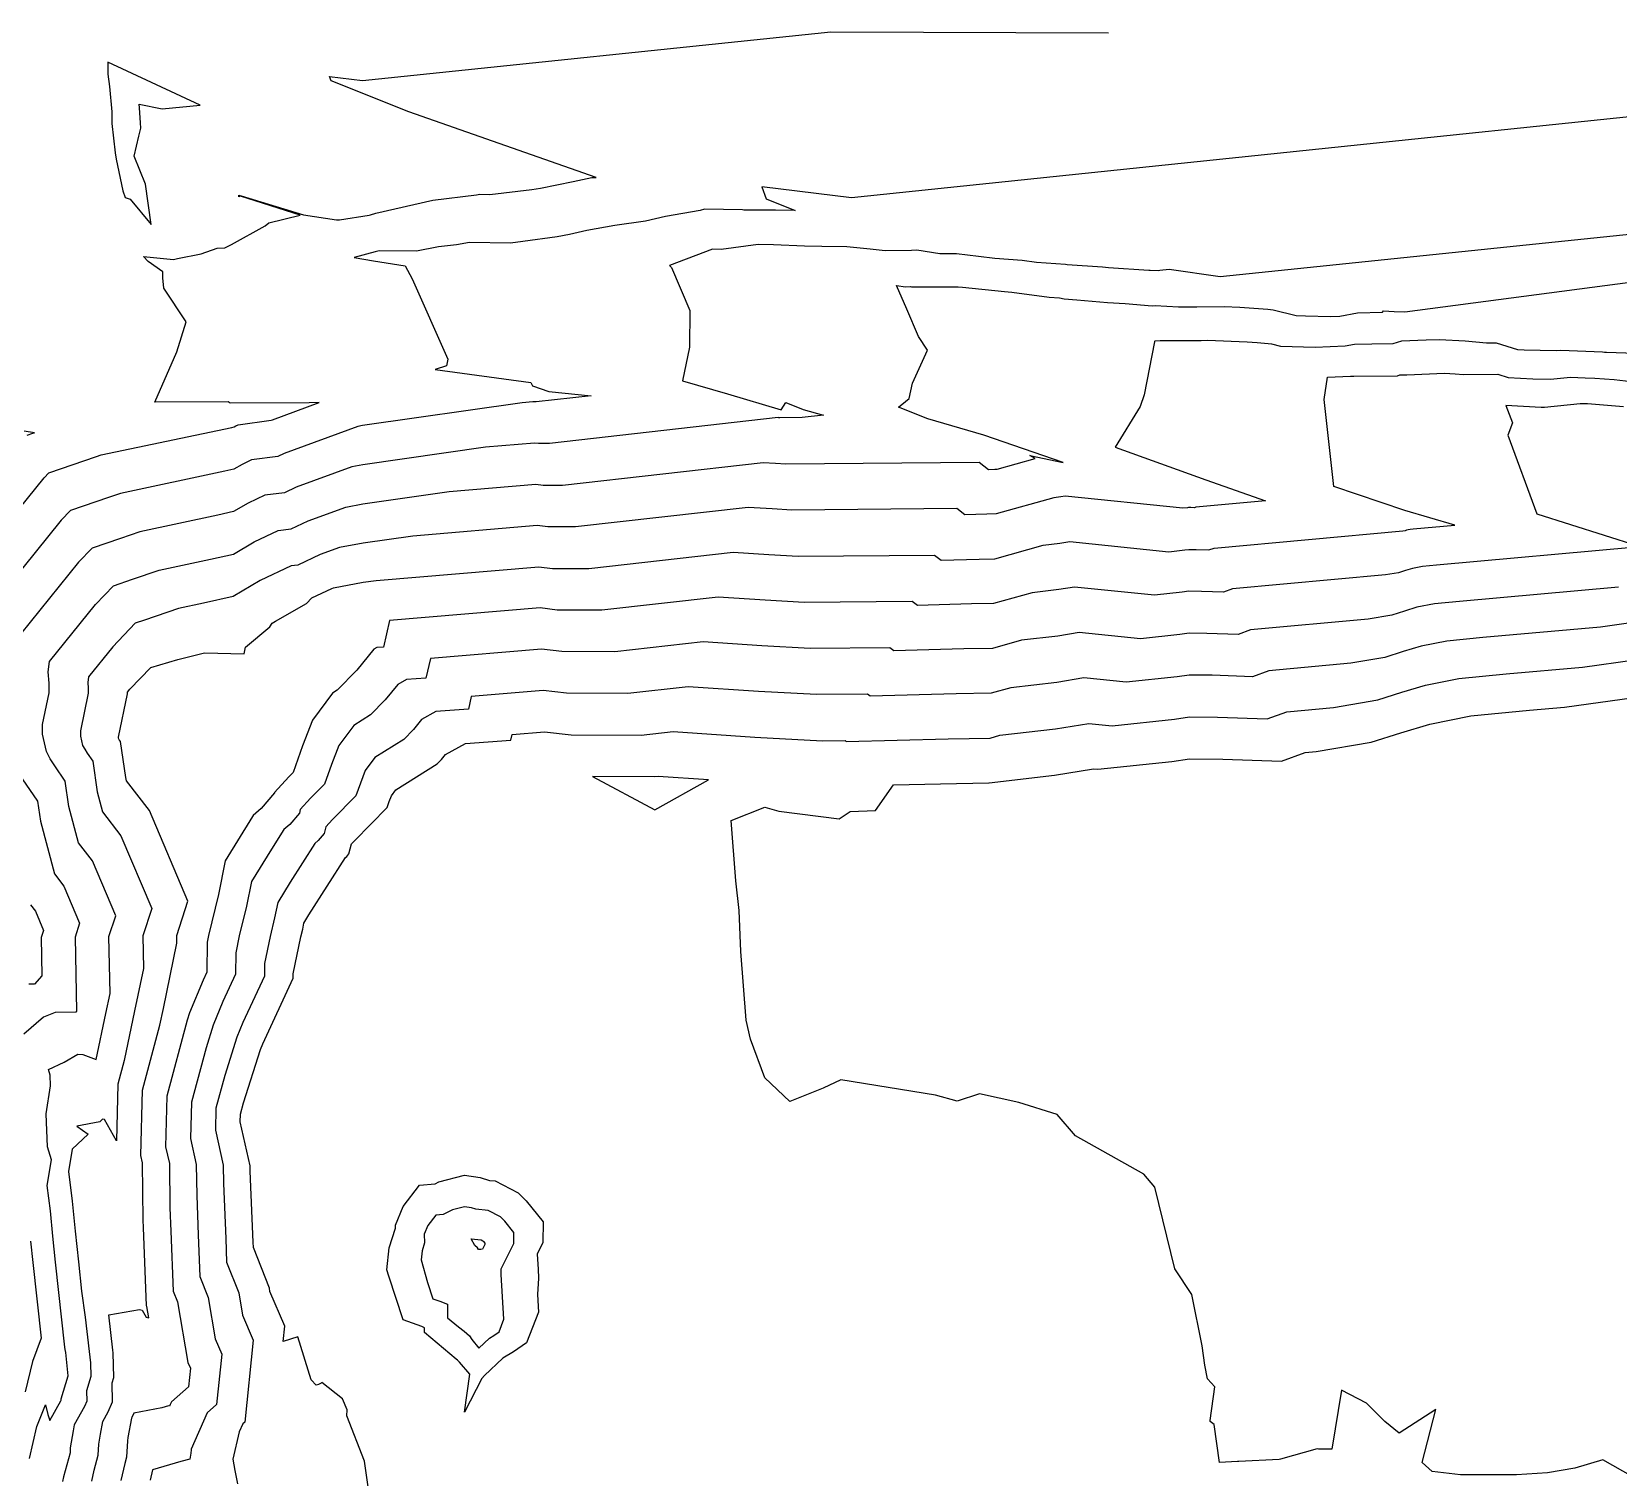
# Model space of a CAD drawing. Extents: x 7167 to 9806, y 3572 to 4349.
# Drawn here: x 8048 to 8380.1, y 3870.6 to 4173.1 of the extents above; entities that cross this region are included whole.
import ezdxf

# ---------------------------------------------------------------- set-up
doc = ezdxf.new("R2010")
doc.units = 0
doc.header["$MEASUREMENT"] = 0
doc.layers.add('CONTOURS', color=3, linetype='CONTINUOUS')

msp = doc.modelspace()

# ---------------------------------------------------------------- linework, layer by layer
at = {"layer": 'CONTOURS', "linetype": 'CONTINUOUS'}
for points, elevation in [([(8027.355322, 4050.959493), (8050.625289, 4079.760825), (8051.598328, 4080.779795), (8061.59428, 4084.189354), (8062.561746, 4084.522214), (8089.932619, 4090.296085), (8090.379356, 4090.398526), (8090.787966, 4090.638319), (8091.254805, 4090.857712), (8098.13097, 4091.771923), (8098.410027, 4091.902249), (8108.19693, 4095.487842), (8106.081649, 4095.42561), (8089.591813, 4095.385301), (8089.12019, 4095.619134), (8073.836564, 4095.579498), (8078.417446, 4106.088861), (8080.392058, 4112.377731), (8075.696979, 4119.417872), (8075.454277, 4121.594843), (8075.444785, 4122.824723), (8072.414845, 4125.014324), (8071.455687, 4126.034582), (8077.738237, 4125.39426), (8078.518921, 4125.651815), (8083.48374, 4126.600829), (8086.854438, 4127.791643), (8088.441919, 4127.875594), (8089.832526, 4128.522244), (8096.873085, 4132.465055), (8097.665185, 4133.055665), (8104.246758, 4134.72348), (8091.701386, 4138.648409), (8091.354435, 4138.530931), (8091.406698, 4138.871331), (8091.840133, 4138.767486), (8104.939221, 4134.787048), (8111.857661, 4133.705227), (8112.43456, 4133.704542), (8118.627856, 4134.696344), (8118.96834, 4134.788452), (8120.043282, 4135.103653), (8131.978666, 4137.832961), (8141.100019, 4138.936211), (8141.793477, 4139.067248), (8143.93874, 4139.026728), (8152.66957, 4140.069745), (8154.533971, 4140.32316), (8161.356799, 4141.710426), (8165.26271, 4142.57436), (8166.180111, 4142.547648), (8126.94096, 4156.291625), (8110.71037, 4162.79028), (8110.388985, 4163.705876), (8117.240499, 4162.85706), (8215.246679, 4173.069865), (8273.39012, 4172.863654)], 1994.746667), ([(8487.55069, 4166.231306), (8219.574541, 4138.306657), (8200.840599, 4140.627556), (8201.719353, 4138.124063), (8207.835672, 4135.675117), (8203.673481, 4135.755147), (8197.0453, 4135.767891), (8196.802089, 4135.779542), (8188.838417, 4135.975597), (8187.950544, 4135.639127), (8180.693113, 4134.380829), (8176.456077, 4133.450668), (8170.065656, 4132.550413), (8164.182535, 4131.452617), (8160.585479, 4130.656998), (8157.993197, 4130.129916), (8150.799947, 4129.152188), (8148.239891, 4128.846354), (8139.682118, 4129.007998), (8136.915809, 4128.485271), (8133.182185, 4128.03368), (8128.545685, 4127.163267), (8120.738684, 4127.252099), (8119.94498, 4127.019364), (8115.538657, 4125.827364), (8119.600832, 4125.153549), (8126.196278, 4124.066458), (8127.67547, 4121.364204), (8135.122031, 4104.531115), (8134.843458, 4103.189762), (8132.451165, 4102.41723), (8152.481641, 4099.711064), (8152.811597, 4098.969159), (8156.24388, 4097.790461), (8165.114033, 4096.9097), (8153.639158, 4095.606121), (8153.133734, 4095.608775), (8152.939619, 4095.631872), (8150.666166, 4095.440918), (8117.297818, 4090.668214), (8116.288632, 4090.480737), (8100.902593, 4084.843809), (8099.524945, 4084.200416), (8094.03297, 4083.470238), (8092.061145, 4082.543566), (8090.335262, 4081.530734), (8088.44834, 4081.098044), (8066.603326, 4076.48985), (8064.11053, 4075.632195), (8056.126842, 4072.909007), (8054.221, 4070.913202), (8035.501898, 4047.744494)], 1991.465833), ([(8409.351541, 4133.403589), (8296.787105, 4121.774713), (8286.103444, 4123.354005), (8284.13266, 4123.084297), (8283.870495, 4123.032676), (8282.093573, 4123.121067), (8282.06622, 4123.118168), (8281.816854, 4123.140565), (8273.385537, 4123.668214), (8272.125077, 4123.779297), (8264.708793, 4124.31708), (8264.363236, 4124.396683), (8258.348465, 4124.798774), (8255.297594, 4125.184883), (8249.626901, 4125.658498), (8246.204733, 4126.015871), (8241.596471, 4126.573307), (8238.102763, 4126.577353), (8233.270186, 4127.343014), (8232.185411, 4127.312277), (8226.619099, 4127.213572), (8223.504937, 4127.593983), (8218.647662, 4128.066526), (8213.379822, 4128.168331), (8209.732573, 4128.228776), (8203.293107, 4128.508458), (8200.073322, 4128.529712), (8192.34475, 4127.531141), (8190.523583, 4127.575975), (8181.507417, 4124.159198), (8181.932552, 4123.741732), (8185.762187, 4114.733319), (8185.693023, 4107.051471), (8184.210745, 4100.0516), (8193.66285, 4097.283589), (8204.861126, 4093.944863), (8205.864606, 4095.508622), (8209.489011, 4094.057845), (8213.720527, 4092.837861), (8209.299024, 4092.345306), (8204.585001, 4092.305494), (8204.426179, 4092.314356), (8204.233431, 4092.327135), (8156.379976, 4086.890848), (8154.111196, 4086.90276), (8153.23984, 4087.006439), (8143.034602, 4086.149272), (8117.322936, 4082.47171), (8115.01763, 4082.043452), (8103.395159, 4077.785369), (8100.91892, 4076.628909), (8096.811136, 4076.082765), (8093.334323, 4074.448813), (8090.291168, 4072.662942), (8086.964062, 4071.900003), (8070.644905, 4068.457486), (8066.62678, 4067.075037), (8060.655355, 4065.03822), (8057.816711, 4062.065579), (8043.648475, 4044.529494)], 1988.185), ([(8047.542999, 3874.524274), (8049.102093, 3881.254915), (8050.927496, 3885.799296), (8051.388531, 3883.795218), (8051.840431, 3882.531021), (8054.124009, 3886.588911), (8054.192395, 3886.754546), (8054.189324, 3887.070687), (8055.642339, 3891.887444), (8055.628929, 3892.557524), (8055.144238, 3896.740715), (8055.066167, 3897.388138), (8054.997926, 3897.884546), (8053.038003, 3915.627616), (8052.460977, 3921.064963), (8051.960861, 3926.402007), (8051.279615, 3931.686528), (8052.149552, 3937.01426), (8051.347174, 3939.768739), (8051.033647, 3946.685031), (8051.996133, 3952.515935), (8051.906755, 3954.743358), (8051.544708, 3955.933371), (8054.831174, 3957.452755), (8057.689473, 3959.173865), (8058.717336, 3959.099718), (8061.552498, 3958.052774), (8063.571106, 3967.669788), (8064.437096, 3971.813747), (8064.206671, 3983.782701), (8065.62622, 3988.09258), (8060.742061, 3999.586713), (8057.854377, 4003.337286), (8055.817523, 4010.971756), (8055.032188, 4016.262783), (8052.853506, 4019.445809), (8051.927891, 4020.936913), (8051.102369, 4022.449631), (8050.28451, 4026.096034), (8050.293712, 4028.120179), (8051.658225, 4034.771074), (8051.656879, 4036.793385), (8051.507609, 4039.132986), (8051.795051, 4041.314495), (8061.412423, 4053.217955), (8065.183869, 4057.167432), (8069.143031, 4058.517878), (8074.686484, 4060.425121), (8085.479783, 4062.701962), (8090.247074, 4063.79515), (8094.607502, 4066.35406), (8099.589302, 4068.695291), (8102.312895, 4069.057402), (8105.887726, 4070.726929), (8113.746628, 4073.606167), (8117.348054, 4074.275206), (8135.403039, 4076.857626), (8153.54006, 4078.381006), (8155.088657, 4078.196746), (8159.120794, 4078.175574), (8201.095337, 4082.944001), (8203.708838, 4082.770729), (8205.86232, 4082.650559), (8246.329807, 4082.992325), (8248.286369, 4081.509314), (8249.568562, 4081.542912), (8250.092953, 4081.552046), (8258.048705, 4083.788571), (8256.907203, 4084.39926), (8263.885784, 4082.938599), (8247.308303, 4088.675538), (8235.553397, 4092.064584), (8229.441188, 4094.511177), (8230.920698, 4095.708449), (8231.671704, 4096.362782), (8232.395189, 4099.559646), (8235.510339, 4106.422423), (8233.600812, 4109.304841), (8231.203045, 4115.000528), (8229.018884, 4119.989688), (8230.892951, 4119.731797), (8231.916964, 4119.760812), (8232.138144, 4119.725769), (8241.930292, 4119.714429), (8242.799598, 4119.609273), (8251.627223, 4118.687416), (8253.155062, 4118.559811), (8260.991097, 4117.568106), (8263.116581, 4117.426016), (8264.107271, 4117.197799), (8266.724994, 4117.007978), (8273.167205, 4116.440229), (8276.90678, 4116.206199), (8282.527661, 4115.701357), (8283.144213, 4115.766705), (8288.054355, 4115.522457), (8291.892166, 4115.531164), (8297.59477, 4115.587879), (8300.870753, 4115.472443), (8306.752217, 4115.013468), (8307.824848, 4114.915216), (8312.647819, 4113.67202), (8314.60139, 4113.610674), (8319.827158, 4113.495561), (8321.831355, 4113.579125), (8325.482846, 4114.291907), (8330.743474, 4114.384409), (8330.935597, 4114.665997), (8333.163727, 4114.531559), (8335.419139, 4114.441572), (8404.817142, 4123.570999)], 1984.904167), ([(8383.677948, 4105.769837), (8377.57714, 4105.946062), (8377.193486, 4105.990359), (8376.764608, 4106.022797), (8373.249341, 4106.164927), (8368.033894, 4106.408624), (8367.081599, 4106.308085), (8360.377508, 4106.474264), (8359.046275, 4106.545507), (8354.612162, 4107.930908), (8352.46446, 4107.907427), (8348.054862, 4108.318855), (8342.663868, 4108.627102), (8339.889829, 4108.512374), (8334.707107, 4108.296656), (8332.90815, 4107.754964), (8328.477668, 4107.724204), (8324.889186, 4107.661105), (8322.939459, 4107.280513), (8316.623363, 4107.017164), (8314.22911, 4107.069905), (8309.465284, 4107.219499), (8307.590335, 4107.702796), (8304.531687, 4107.982964), (8302.413422, 4108.148268), (8294.098447, 4108.441265), (8292.808021, 4108.428431), (8284.261269, 4108.40904), (8284.194854, 4108.412344), (8283.094058, 4108.29567), (8283.033067, 4108.285587), (8283.024928, 4108.177578), (8280.88376, 4097.102631), (8280.020089, 4094.657839), (8274.765266, 4086.132063), (8293.731717, 4079.314473), (8306.261153, 4074.937465), (8291.687841, 4073.60743), (8291.37557, 4073.49419), (8290.601377, 4073.521588), (8290.158332, 4073.526611), (8289.925666, 4073.491598), (8288.947447, 4073.387779), (8264.320734, 4075.898139), (8263.439321, 4075.753624), (8261.957407, 4075.581914), (8249.843343, 4072.176402), (8247.951198, 4072.143445), (8243.324695, 4072.022213), (8241.65587, 4073.287129), (8207.139639, 4072.995624), (8202.991497, 4073.227102), (8197.957244, 4073.560866), (8161.861612, 4069.4603), (8156.066118, 4069.490731), (8153.84028, 4069.755574), (8127.771476, 4067.565981), (8117.373171, 4066.078702), (8112.475627, 4065.168882), (8108.380292, 4063.668489), (8103.706869, 4061.485895), (8102.367468, 4061.307817), (8095.88068, 4058.259307), (8090.202981, 4054.927358), (8083.995505, 4053.503921), (8078.728063, 4052.392757), (8071.659281, 4049.960719), (8069.712383, 4049.296644), (8065.008134, 4044.370332), (8059.941627, 4038.099496), (8059.7902, 4036.95026), (8059.868837, 4035.71774), (8059.869546, 4034.652371), (8058.260078, 4026.807518), (8058.255122, 4025.717498), (8058.695547, 4023.753877), (8059.140098, 4022.939265), (8059.63855, 4022.136292), (8060.811789, 4020.422204), (8061.762945, 4014.014004), (8062.881023, 4009.823258), (8066.709426, 4004.850863), (8073.184696, 3989.612291), (8071.302701, 3983.898385), (8071.433995, 3977.078618), (8069.579551, 3968.204688), (8067.404962, 3957.844551), (8066.077929, 3952.894054), (8065.777092, 3941.026827), (8063.288636, 3945.478118), (8062.836495, 3945.552881), (8062.272334, 3945.018993), (8057.47587, 3944.082968), (8059.859903, 3942.404599), (8056.487182, 3939.25535), (8055.732923, 3934.636066), (8056.535971, 3928.406716), (8057.125504, 3922.115454), (8057.805697, 3915.705955), (8058.481069, 3909.591849), (8059.234322, 3904.112466), (8060.09608, 3896.966152), (8060.370553, 3894.597274), (8060.428657, 3891.693854), (8059.53779, 3888.740623), (8059.558822, 3886.5752), (8059.090413, 3885.440683), (8056.940705, 3881.620679), (8056.70119, 3880.33745), (8056.117397, 3876.786247), (8056.06254, 3875.724402), (8054.695615, 3870.739156), (8054.471052, 3869.747836)], 1981.623333), ([(8060.592208, 3869.836687), (8061.107878, 3872.113087), (8061.977272, 3875.283812), (8062.093533, 3877.534213), (8062.441276, 3879.649525), (8062.936199, 3882.30113), (8064.056817, 3884.292454), (8064.925249, 3886.395855), (8064.886256, 3890.410558), (8065.214974, 3891.500264), (8065.112176, 3896.637025), (8065.047921, 3897.19159), (8064.149756, 3904.639822), (8070.586113, 3905.721608), (8071.125137, 3905.562176), (8072.020892, 3904.09833), (8072.54051, 3904.010061), (8072.137912, 3906.352549), (8072.075742, 3906.511058), (8071.427757, 3922.877898), (8071.364797, 3924.442217), (8071.20647, 3936.43826), (8070.86318, 3937.975171), (8071.209476, 3951.635622), (8074.843185, 3965.191171), (8075.587996, 3968.739588), (8078.430893, 3982.343489), (8078.398732, 3984.014069), (8080.743172, 3991.132003), (8072.676792, 4010.115014), (8067.907669, 4016.309231), (8067.708366, 4017.056252), (8066.591391, 4024.581625), (8066.423594, 4024.826775), (8066.352305, 4024.941617), (8066.288725, 4025.058123), (8066.225735, 4025.338962), (8066.226444, 4025.494857), (8068.080867, 4034.533667), (8068.080794, 4034.642095), (8068.072791, 4034.767534), (8068.088203, 4034.884497), (8068.603845, 4035.522709), (8072.961364, 4040.085924), (8078.616341, 4041.751474), (8084.186418, 4043.126965), (8092.465423, 4042.882457), (8092.762019, 4044.291392), (8097.886143, 4048.572245), (8098.32698, 4049.351988), (8099.084605, 4049.721295), (8105.548654, 4053.454299), (8106.676666, 4054.650332), (8110.872858, 4056.610049), (8111.204625, 4056.731597), (8117.398289, 4057.882198), (8120.139912, 4058.274335), (8154.1405, 4061.130141), (8157.04358, 4060.784716), (8164.60243, 4060.745026), (8194.81915, 4064.177731), (8202.274156, 4063.683475), (8208.416958, 4063.340689), (8236.981933, 4063.581933), (8238.363021, 4062.535113), (8246.333834, 4062.743978), (8249.593734, 4062.800759), (8259.699946, 4065.641822), (8263.214487, 4066.049054), (8265.304869, 4066.391789), (8285.983756, 4064.283857), (8289.379905, 4064.64429), (8290.187668, 4064.765848), (8291.725815, 4064.748408), (8294.413632, 4064.65329), (8295.497767, 4065.046434), (8334.960521, 4068.648005), (8335.522027, 4068.745035), (8335.82453, 4068.839938), (8336.120389, 4068.929705), (8336.540548, 4069.011459), (8337.136671, 4069.070569), (8345.866429, 4069.846374), (8335.431864, 4072.912206), (8320.566373, 4077.912615), (8318.496322, 4096.124275), (8319.211174, 4100.780248), (8324.047563, 4100.9819), (8324.295527, 4101.030303), (8324.751904, 4101.038328), (8333.865064, 4101.101598), (8334.370444, 4101.253776), (8335.826425, 4101.314378), (8343.734142, 4101.641422), (8345.900852, 4101.517533), (8347.673127, 4101.352175), (8354.8503, 4101.430643), (8357.020872, 4100.752466), (8362.162777, 4100.477289), (8365.851941, 4100.385843), (8370.066949, 4100.830844), (8373.127485, 4100.687837), (8375.190319, 4100.604433), (8379.190352, 4100.301891), (8382.768599, 4099.888741)], 1978.3425), ([(8381.187219, 4094.613422), (8373.616031, 4095.186068), (8373.00563, 4095.210748), (8372.100004, 4095.253064), (8364.622283, 4094.4636), (8363.948047, 4094.480313), (8356.516787, 4094.878009), (8357.930103, 4091.271735), (8356.956942, 4088.68665), (8363.02927, 4072.201344), (8384.179322, 4065.505015)], 1975.061667), ([(8047.069814, 4088.650583), (8048.259005, 4089.056209), (8048.599451, 4089.169809), (8046.42862, 4089.467171)], 1998.0275), ([(8383.842134, 4065.198477), (8342.005119, 4061.480461), (8339.081851, 4061.190599), (8337.021478, 4060.789695), (8335.570643, 4060.349492), (8334.087229, 4059.884108), (8331.333716, 4059.408295), (8299.307692, 4056.485437), (8297.451694, 4055.81239), (8292.850253, 4055.975229), (8290.217004, 4056.005084), (8288.834144, 4055.796983), (8283.020065, 4055.179935), (8266.289004, 4056.88544), (8262.989654, 4056.344484), (8257.442484, 4055.701731), (8249.344125, 4053.425116), (8244.71647, 4053.344511), (8233.401347, 4053.048013), (8232.307996, 4053.876737), (8209.694277, 4053.685754), (8201.556815, 4054.139847), (8191.681056, 4054.794596), (8167.343247, 4052.029753), (8158.021041, 4052.078702), (8154.44072, 4052.504708), (8122.904971, 4049.855931), (8121.657385, 4044.327527), (8120.267955, 4044.219452), (8119.653043, 4043.880423), (8116.094426, 4039.49082), (8111.955345, 4035.30199), (8110.993164, 4034.697431), (8106.807727, 4029.021953), (8104.70596, 4023.635383), (8102.753775, 4018.104442), (8101.827695, 4017.165405), (8098.879256, 4013.896458), (8098.866106, 4013.846249), (8096.052958, 4010.552709), (8094.387388, 4009.067558), (8094.268962, 4008.881336), (8088.532212, 3999.597652), (8087.1435, 3992.552216), (8085.05006, 3983.985646), (8084.753808, 3982.561011), (8084.679815, 3976.31445), (8083.892197, 3974.606665), (8081.085958, 3967.795071), (8080.597305, 3966.255248), (8076.341022, 3950.37719), (8076.071316, 3939.737985), (8076.845648, 3936.271299), (8076.967962, 3927.003832), (8077.164567, 3922.118972), (8077.661649, 3909.563637), (8078.545728, 3907.309562), (8080.726948, 3894.618294), (8081.239704, 3893.427546), (8080.828146, 3889.526644), (8077.287683, 3886.415553), (8077.03753, 3885.843205), (8076.856201, 3885.541392), (8076.692878, 3885.572252), (8075.255174, 3885.146853), (8069.402505, 3884.062878), (8069.023221, 3883.144225), (8068.931692, 3882.98158), (8068.181361, 3878.9616), (8068.069669, 3878.282179), (8067.892005, 3874.843223), (8067.520141, 3873.487017), (8066.713363, 3869.925538)], 1975.061667), ([(8380.089281, 4056.842202), (8346.873566, 4053.890353), (8341.623153, 4053.369738), (8337.922567, 4052.649684), (8335.316756, 4051.859046), (8332.652431, 4051.023181), (8327.706912, 4050.168585), (8303.117618, 4047.924441), (8300.489756, 4046.97149), (8293.974691, 4047.202049), (8290.24634, 4047.244321), (8288.288384, 4046.949675), (8280.056375, 4046.076012), (8267.273139, 4047.37909), (8262.76482, 4046.639914), (8255.185022, 4045.761639), (8249.094515, 4044.049473), (8243.099105, 4043.945044), (8228.439672, 4043.560912), (8227.634059, 4044.171541), (8210.971596, 4044.030819), (8200.839473, 4044.59622), (8188.542963, 4045.411462), (8170.084065, 4043.314479), (8158.998502, 4043.372687), (8154.74094, 4043.879275), (8131.469273, 4041.924622), (8130.548623, 4037.844961), (8126.455348, 4037.52657), (8124.643812, 4036.527787), (8122.002919, 4033.27021), (8118.931257, 4030.161629), (8115.416526, 4027.953248), (8112.316315, 4023.749343), (8110.759508, 4019.759437), (8109.313498, 4015.662593), (8106.408071, 4012.716514), (8104.246476, 4010.319946), (8104.054466, 4009.586793), (8102.024149, 4007.209765), (8100.822067, 4006.137896), (8098.200405, 4002.015378), (8094.02329, 3995.255627), (8093.012124, 3990.125616), (8091.487822, 3983.888018), (8090.753046, 3980.354574), (8090.700261, 3975.898493), (8088.065778, 3970.186161), (8086.028835, 3965.241881), (8084.520184, 3960.48788), (8081.472569, 3949.118759), (8081.279452, 3941.500798), (8082.484825, 3936.104339), (8082.571127, 3929.565448), (8082.901376, 3921.360046), (8083.247556, 3912.616217), (8084.953545, 3908.266576), (8086.446198, 3899.581684), (8087.828678, 3896.371219), (8086.719044, 3885.853707), (8084.747154, 3884.12096), (8081.435616, 3876.544205), (8081.419607, 3876.517557), (8081.39337, 3876.360759), (8081.304682, 3875.641652), (8081.150329, 3874.388816), (8079.262293, 3873.896259), (8073.320231, 3872.158539), (8072.834519, 3870.014389)], 1971.780833), ([(8383.661642, 4049.506439), (8376.336428, 4048.485927), (8351.742013, 4046.300244), (8344.164456, 4045.548878), (8338.823655, 4044.509673), (8335.06287, 4043.3686), (8331.217634, 4042.162254), (8324.080107, 4040.928874), (8306.927543, 4039.363444), (8303.527818, 4038.13059), (8295.09913, 4038.42887), (8290.275675, 4038.483558), (8287.742623, 4038.102367), (8277.092684, 4036.97209), (8268.257274, 4037.87274), (8262.539986, 4036.935344), (8252.92756, 4035.821548), (8248.844906, 4034.67383), (8241.481741, 4034.545577), (8223.477998, 4034.073812), (8222.960122, 4034.466345), (8212.248915, 4034.375884), (8200.122132, 4035.052593), (8185.404869, 4036.028327), (8172.824883, 4034.599205), (8159.975964, 4034.666672), (8155.04116, 4035.253842), (8140.033576, 4033.993313), (8139.43986, 4031.362394), (8132.64274, 4030.833688), (8129.63458, 4029.175152), (8127.911411, 4027.0496), (8125.907169, 4025.021268), (8119.839888, 4021.209064), (8117.824904, 4018.476734), (8116.813056, 4015.883491), (8115.873221, 4013.220745), (8110.988447, 4008.267623), (8109.613697, 4006.743433), (8109.242825, 4005.327336), (8107.99534, 4003.866821), (8107.256745, 4003.208234), (8102.131847, 3995.149421), (8099.514369, 3990.913602), (8098.880748, 3987.699016), (8097.925585, 3983.79039), (8096.752284, 3978.148137), (8096.720708, 3975.482536), (8092.23936, 3965.765657), (8090.971712, 3962.688691), (8088.443062, 3954.720512), (8086.604116, 3947.860327), (8086.487588, 3943.263611), (8088.124002, 3935.937379), (8088.174292, 3932.127064), (8088.638186, 3920.60112), (8088.833463, 3915.668796), (8091.361362, 3909.223589), (8092.165448, 3904.545073), (8094.417651, 3899.314892), (8092.609942, 3882.18077), (8092.206625, 3881.826366), (8091.465167, 3880.129918), (8090.115436, 3874.424032), (8090.569562, 3872.062611), (8091.120924, 3869.244832)], 1968.5), ([(8118.73504, 3866.686946), (8117.689044, 3874.007007), (8113.9765, 3883.469302), (8114.04093, 3884.735123), (8113.061149, 3887.070907), (8108.726897, 3890.431492), (8108.584765, 3890.347606), (8108.05663, 3890.014259), (8107.598625, 3889.882985), (8106.515928, 3891.001215), (8103.713043, 3899.996561), (8100.665439, 3899.024682), (8101.006625, 3902.258565), (8097.884698, 3909.508463), (8097.769179, 3910.180602), (8094.41937, 3918.721376), (8094.374995, 3919.842194), (8093.777457, 3934.68868), (8093.76318, 3935.770418), (8091.695724, 3945.026424), (8091.735663, 3946.601895), (8092.36594, 3948.953144), (8095.914589, 3960.135502), (8096.412941, 3961.345154), (8102.741155, 3975.066579), (8102.751521, 3975.9417), (8104.363347, 3983.692762), (8104.749372, 3985.272416), (8105.005447, 3986.571576), (8106.06329, 3988.283464), (8113.691424, 4000.278572), (8113.966531, 4000.523878), (8114.431185, 4001.06788), (8114.980918, 4003.16692), (8115.568823, 4003.818733), (8122.432943, 4010.778896), (8122.866604, 4012.007545), (8123.333493, 4013.204124), (8124.26325, 4014.464881), (8132.883081, 4019.880907), (8133.819904, 4020.82899), (8134.625348, 4021.822516), (8138.830133, 4024.140806), (8148.331098, 4024.879828), (8148.597878, 4026.062004), (8155.34138, 4026.62841), (8160.953425, 4025.960658), (8175.565701, 4025.883931), (8182.266775, 4026.645192), (8199.404791, 4025.508966), (8213.526234, 4024.720949), (8218.286185, 4024.761149), (8218.516324, 4024.586712), (8239.864377, 4025.14611), (8248.595296, 4025.298187), (8250.670099, 4025.881456), (8262.315153, 4027.230775), (8269.241409, 4028.36639), (8274.128994, 4027.868167), (8287.196862, 4029.25506), (8290.305011, 4029.722794), (8296.223568, 4029.655691), (8306.56588, 4029.289691), (8310.737468, 4030.802448), (8320.453303, 4031.689164), (8329.782836, 4033.301327), (8334.808983, 4034.878154), (8339.724744, 4036.369663), (8346.705759, 4037.728017), (8356.61046, 4038.710136), (8372.583576, 4040.129652), (8383.530181, 4041.654678)], 1965.219167), ([(8383.087772, 3870.732362), (8376.83109, 3874.277549), (8371.011004, 3872.502816), (8365.259373, 3871.569538), (8358.802437, 3871.122596), (8347.043708, 3871.140559), (8341.151615, 3871.868474), (8339.0481, 3873.749779), (8341.906181, 3884.783053), (8334.237891, 3879.84623), (8331.191476, 3882.288523), (8327.37913, 3886.142873), (8322.181314, 3888.826748), (8320.142243, 3876.527582), (8317.313198, 3876.514239), (8317.052753, 3876.589416), (8309.360111, 3874.424407), (8309.119232, 3874.357239), (8300.66652, 3873.909901), (8300.360069, 3873.938875), (8296.587829, 3873.690496), (8295.471586, 3881.651159), (8294.635861, 3882.280734), (8294.634707, 3882.499755), (8295.654731, 3889.562481), (8294.122788, 3891.215106), (8293.521921, 3894.119092), (8292.967754, 3898.122338), (8290.818482, 3908.87294), (8287.277156, 3914.225298), (8283.098995, 3931.31425), (8280.804954, 3934.04288), (8266.455549, 3942.082555), (8262.66007, 3946.544894), (8254.654196, 3949.014875), (8246.412422, 3950.864101), (8241.707209, 3949.336594), (8237.195039, 3950.542375), (8217.371152, 3953.754285), (8213.683889, 3952.041454), (8206.722215, 3949.262093), (8201.47929, 3954.216357), (8198.4641, 3962.309758), (8197.576368, 3966.300567), (8196.409855, 3980.619364), (8196.065676, 3989.192769), (8195.407948, 3995.432747), (8194.444344, 4008.053255), (8201.438613, 4010.800211), (8204.428834, 4010.025041), (8217.009968, 4008.403432), (8219.316588, 4009.953801), (8224.607313, 4010.134288), (8228.41055, 4015.488891), (8238.247013, 4015.746643), (8248.345687, 4015.922543), (8248.412637, 4015.941364), (8262.090319, 4017.526205), (8270.225544, 4018.860041), (8271.165303, 4018.764245), (8286.651101, 4020.407752), (8290.334347, 4020.962031), (8297.348006, 4020.882511), (8309.603942, 4020.448791), (8314.547394, 4022.241451), (8316.826499, 4022.449454), (8328.348038, 4024.4404), (8334.555096, 4026.387708), (8340.625833, 4028.229652), (8349.247062, 4029.907157), (8361.478908, 4031.120028), (8368.830723, 4031.773377), (8383.398721, 4033.802917)], 1961.938333), ([(8046.068463, 4016.755326), (8049.252586, 4012.103362), (8049.872102, 4007.929508), (8052.827731, 3996.851313), (8054.774695, 3994.322563), (8058.067744, 3986.572868), (8057.110641, 3983.667017), (8057.409996, 3968.117642), (8057.240349, 3967.929981), (8052.915712, 3967.879429), (8050.484207, 3966.882393), (8046.365312, 3963.360661)], 1988.185), ([(8047.801085, 3990.36534), (8048.807329, 3989.058413), (8050.509268, 3985.053157), (8050.014611, 3983.551333), (8050.169325, 3975.514987), (8048.630382, 3973.812632), (8047.459934, 3973.798951)], 1991.465833), ([(8047.796451, 3920.014472), (8048.270309, 3915.549277), (8050.015995, 3899.745678), (8048.22085, 3894.84963), (8046.636667, 3888.476811)], 1988.185)]:
    msp.add_lwpolyline(points, dxfattribs=dict(at, elevation=elevation))
for points, elevation in [([(8063.935654, 4164.219563), (8064.311005, 4161.609996), (8064.778258, 4156.315728), (8064.80843, 4153.886793), (8065.477877, 4147.761936), (8065.684302, 4146.4199), (8067.074835, 4139.806166), (8067.590433, 4138.374755), (8068.646916, 4138.025905), (8073.004946, 4132.748053), (8071.836744, 4141.202764), (8069.514357, 4147.065704), (8070.430836, 4151.229424), (8070.85121, 4152.90468), (8070.773627, 4153.988649), (8070.562306, 4157.166591), (8070.519704, 4157.923735), (8075.364119, 4156.941676), (8083.272076, 4157.741395), (8063.944014, 4166.681589), (8063.935654, 4164.219563)], 1998.0275), ([(8178.426042, 4010.287579), (8189.64475, 4016.564857), (8179.128682, 4017.262058), (8178.306519, 4017.168658), (8165.391217, 4017.236473), (8178.426042, 4010.287579)], 1961.938333), ([(8122.387026, 3914.018493), (8122.87899, 3918.634941), (8124.194043, 3922.768268), (8124.15907, 3923.392307), (8125.76053, 3927.285481), (8129.192278, 3931.711255), (8132.473512, 3932.03865), (8133.258934, 3932.423112), (8138.605439, 3933.804648), (8141.895317, 3933.341609), (8143.840898, 3932.753314), (8145.05303, 3932.629194), (8149.851457, 3930.114994), (8151.49247, 3928.49316), (8155.044173, 3924.049593), (8155.008351, 3919.745161), (8153.795545, 3917.320317), (8154.03849, 3914.203005), (8154.101749, 3912.26051), (8153.888393, 3908.89804), (8154.114715, 3905.1849), (8151.607309, 3898.748733), (8148.899214, 3896.866765), (8146.647557, 3895.545568), (8142.829235, 3891.896323), (8142.213208, 3891.322197), (8138.623596, 3884.260865), (8139.709616, 3892.174797), (8137.540135, 3894.704433), (8137.432911, 3894.882918), (8137.175709, 3895.121791), (8136.897706, 3895.324), (8130.268254, 3900.927771), (8130.251756, 3901.917453), (8129.688849, 3902.146191), (8125.745504, 3903.5372), (8122.757956, 3912.679147), (8122.387026, 3914.018493)], 1965.219167), ([(8129.529675, 3916.135923), (8130.839641, 3911.405929), (8131.953529, 3907.99741), (8133.423782, 3907.478781), (8135.02348, 3906.828745), (8135.070364, 3904.016216), (8137.352241, 3902.087382), (8138.548408, 3901.217335), (8139.655074, 3900.189535), (8140.116427, 3899.421566), (8141.623116, 3897.664751), (8143.819144, 3899.763538), (8144.734578, 3900.300684), (8145.835582, 3901.065818), (8146.854994, 3903.682508), (8146.283127, 3913.064786), (8146.312261, 3913.523936), (8146.303623, 3913.789185), (8146.270449, 3914.214858), (8148.926762, 3919.525804), (8148.946045, 3921.842866), (8147.034174, 3924.234824), (8146.150822, 3925.107853), (8143.567843, 3926.461239), (8141.00649, 3926.723516), (8140.104049, 3926.996391), (8138.578067, 3927.211168), (8136.098137, 3926.570355), (8134.174819, 3925.628896), (8132.593672, 3925.471132), (8130.939996, 3923.338459), (8130.168291, 3921.462433), (8130.266778, 3919.705059), (8129.730352, 3918.019026), (8129.529675, 3916.135923)], 1968.5), ([(8142.082657, 3920.293283), (8142.450186, 3920.100711), (8142.575878, 3919.976489), (8142.847916, 3919.636139), (8142.845173, 3919.306446), (8142.370314, 3918.357029), (8142.014303, 3918.260207), (8141.506913, 3918.255321), (8141.300072, 3918.643303), (8140.772609, 3919.112401), (8140.026127, 3920.503868), (8142.082657, 3920.293283)], 1971.780833)]:
    msp.add_lwpolyline(points, close=True, dxfattribs=dict(at, elevation=elevation))

doc.saveas('drawing.dxf')
